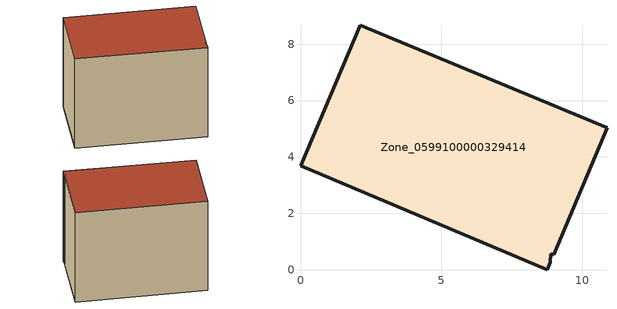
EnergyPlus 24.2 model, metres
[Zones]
Zone_0599100000329414
 floor ground (C_G): 8.75,0 0,3.68 2.11,8.67 10.87,5.03 8.98,0.54 8.88,0.56 8.86,0.26 z0
 wall outside (C_F): 0,3.68 8.75,0 8.86,0.26 8.88,0.56 8.98,0.54 10.87,5.03 2.11,8.67 0,3.68 z0:7.52
 roof outside (C_R): 8.88,0.56 8.98,0.54 10.87,5.03 2.11,8.67 0,3.68 8.75,0 8.86,0.26 z7.52
[BUILDING]
Pand.0599100000329414: North Axis=0; Terrain=City; Loads Convergence Tolerance Value=0.04; Temperature Convergence Tolerance Value=0.4; Solar Distribution=FullExterior; Maximum Number of Warmup Days=25; Minimum Number of Warmup Days=1
[Site:Location]
Rotterdam.The.Hague.AP_ZH_NLD Design_Conditions: Latitude=51.96; Longitude=4.45; Time Zone=1; Elevation=-4.5
[SITE:GROUNDTEMPERATURE:BUILDINGSURFACE]
18, 18, 18, 18, 18, 18, 18, 18, 18, 18, 18, 18
[MATERIAL] Thermal Absorptance=0.9; Solar Absorptance=0.7; Visible Absorptance=0.7
Name | Roughness | Thickness | Conductivity | Density | Specific Heat
G.TI.1975-1991 | MediumSmooth | 0.15 | 0.288461 | 540 | 1210
F.TI.1975-1991 | Rough | 0.3 | 0.230769 | 1920 | 840
R.TI.1975-1991 | MediumRough | 0.2 | 0.153846 | 1500 | 1000
[CONSTRUCTION]
C_G: G.TI.1975-1991
C_F: F.TI.1975-1991
C_R: R.TI.1975-1991
[ZONE]
Zone_0599100000329414: Type=1; Multiplier=1; Ceiling Height=Autocalculate; Volume=Autocalculate; Floor Area=autocalculate; Part of Total Floor Area=Yes
[ZONEINFILTRATION:DESIGNFLOWRATE]
Infil_Zone_0599100000329414: Zone or ZoneList or Space or SpaceList=Zone_0599100000329414; Schedule=AlwaysOn; Design Flow Rate Calculation Method=Flow/Area; Flow Rate per Floor Area=0.003; Constant Term Coefficient=1; Temperature Term Coefficient=0; Velocity Term Coefficient=0; Velocity Squared Term Coefficient=0
[HVACTEMPLATE:ZONE:IDEALLOADSAIRSYSTEM]
Zone_0599100000329414: Maximum Heating Supply Air Temperature=50; Minimum Cooling Supply Air Temperature=13; Maximum Heating Supply Air Humidity Ratio=0.0156; Minimum Cooling Supply Air Humidity Ratio=0.0077; Heating Limit=NoLimit; Cooling Limit=NoLimit; Dehumidification Control Type=ConstantSensibleHeatRatio; Cooling Sensible Heat Ratio=0.7; Dehumidification Setpoint=60; Humidification Control Type=None; Humidification Setpoint=30; Outdoor Air Method=None; Outdoor Air Flow Rate per Person=0.00944; Outdoor Air Flow Rate per Zone Floor Area=0; Outdoor Air Flow Rate per Zone=0; Demand Controlled Ventilation Type=None; Outdoor Air Economizer Type=NoEconomizer; Heat Recovery Type=None; Sensible Heat Recovery Effectiveness=0.7; Latent Heat Recovery Effectiveness=0.65
[ZONECONTROL:THERMOSTAT]
ThermostatControl_Zone_0599100000329414: Zone or ZoneList=Zone_0599100000329414; Control Type Schedule=DualSetpointControlType; Control 1=Thermostat_Zone_0599100000329414; Temperature Difference Between Cutout And Setpoint=0
[THERMOSTATSETPOINT:DUALSETPOINT]
Thermostat_Zone_0599100000329414: Heating Setpoint Temperature Schedule=HeatingSetpoint_Zone_0599100000329414; Cooling Setpoint Temperature Schedule=CoolingSetpoint_Zone_0599100000329414
[SCHEDULE:COMPACT]
HeatingSetpoint_Zone_0599100000329414: Through: 12/31, For: AllDays, Until: 24:00, 21
CoolingSetpoint_Zone_0599100000329414: Through: 12/31, For: AllDays, Until: 24:00, 24
DualSetpointControlType: Through: 12/31, For: AllDays, Until: 24:00, 4
AlwaysOn: Through: 12/31, For: AllDays, Until: 24:00, 1
